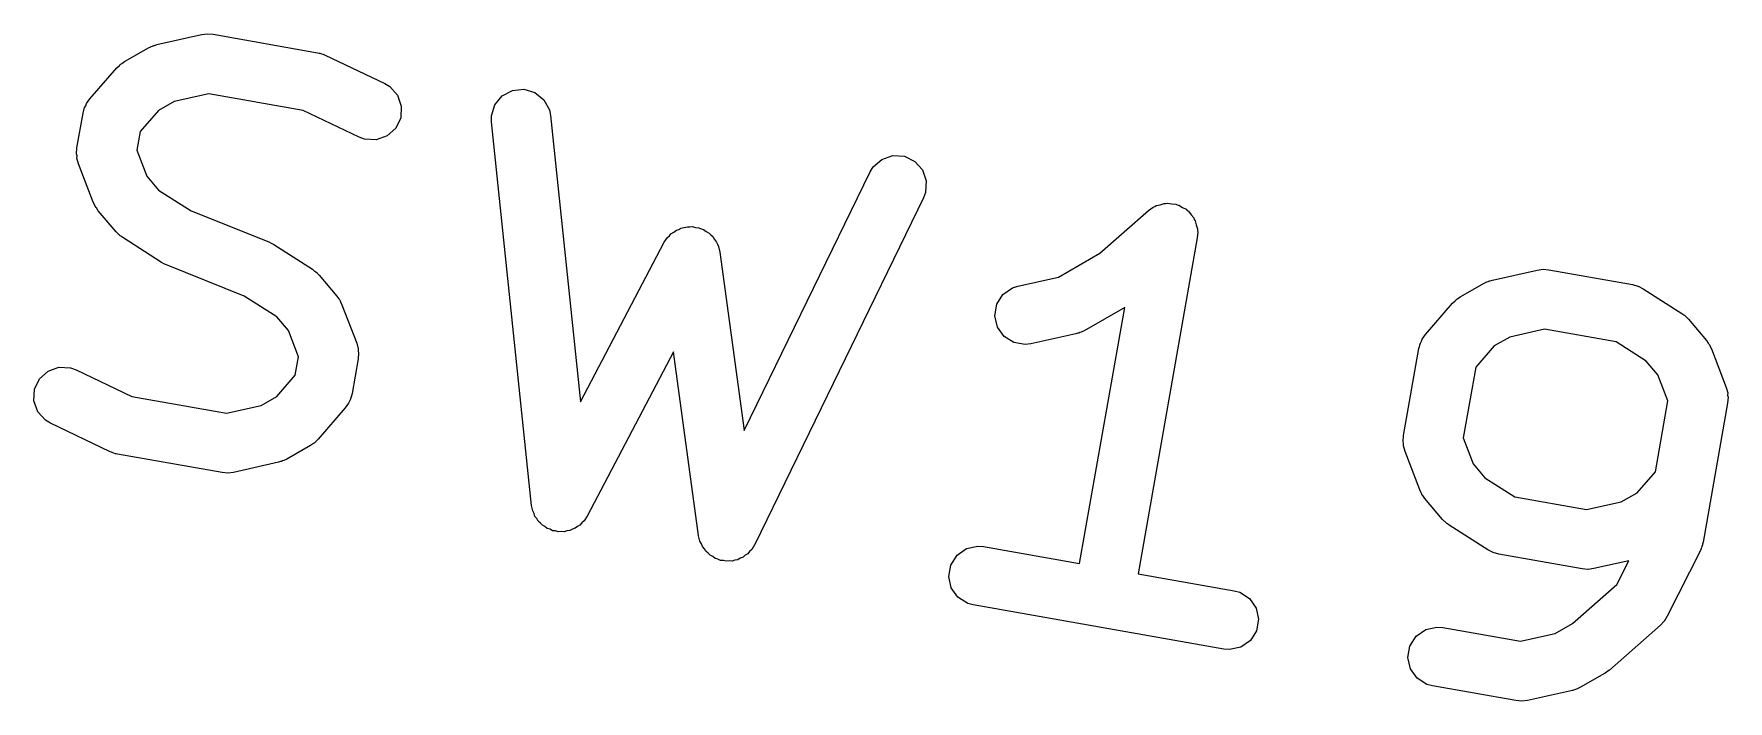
# Model space of a CAD drawing. Extents: x 2.5 to 13.9, y -9.4 to -3.9.
# Drawn here: x 5.1951 to 5.4235, y -6.836 to -6.746 of the extents above; entities that cross this region are included whole.
import ezdxf

# ---------------------------------------------------------------- set-up
doc = ezdxf.new("R2010")
doc.units = 0
doc.header["$MEASUREMENT"] = 0
doc.layers.add('BLACK', color=7, linetype='CONTINUOUS')

msp = doc.modelspace()

# ---------------------------------------------------------------- linework, layer by layer
at = {"layer": 'BLACK', "linetype": 'CONTINUOUS'}
for p, q in [((5.21166, -6.74749), (5.2177, -6.74614)), ((5.2177, -6.74614), (5.21848, -6.74604)), ((5.21848, -6.74604), (5.21849, -6.74604)), ((5.21849, -6.74604), (5.21849, -6.74604)), ((5.21849, -6.74604), (5.21927, -6.7461)), ((5.21927, -6.7461), (5.23334, -6.74858)), ((5.20732, -6.74977), (5.21055, -6.74792)), ((5.21055, -6.74792), (5.21084, -6.74779)), ((5.21084, -6.74779), (5.21092, -6.74773)), ((5.21092, -6.74773), (5.21109, -6.74768)), ((5.21109, -6.74768), (5.21126, -6.7476)), ((5.21126, -6.7476), (5.21136, -6.74759)), ((5.21136, -6.74759), (5.21166, -6.74749)), ((5.23334, -6.74858), (5.23355, -6.74864)), ((5.23355, -6.74864), (5.23363, -6.74864)), ((5.23363, -6.74864), (5.23386, -6.74873)), ((5.23386, -6.74873), (5.2341, -6.74879)), ((5.2341, -6.74879), (5.23417, -6.74884)), ((5.23417, -6.74884), (5.23437, -6.74891)), ((5.23437, -6.74891), (5.2424, -6.75274)), ((5.20265, -6.75481), (5.20629, -6.75062)), ((5.20629, -6.75062), (5.20662, -6.75031)), ((5.20662, -6.75031), (5.20668, -6.75022)), ((5.20668, -6.75022), (5.20678, -6.75016)), ((5.20678, -6.75016), (5.20686, -6.75008)), ((5.20686, -6.75008), (5.20695, -6.75003)), ((5.20695, -6.75003), (5.20732, -6.74977)), ((5.21867, -6.75412), (5.214, -6.75516)), ((5.23141, -6.75636), (5.21867, -6.75412)), ((5.2424, -6.75274), (5.24307, -6.75315)), ((5.24307, -6.75315), (5.24411, -6.75431)), ((5.25823, -6.7544), (5.2596, -6.75366)), ((5.2596, -6.75366), (5.26115, -6.7535)), ((5.26115, -6.7535), (5.26265, -6.75394)), ((5.26265, -6.75394), (5.26386, -6.75493)), ((5.20173, -6.75674), (5.20194, -6.75598)), ((5.20194, -6.75598), (5.2021, -6.75573)), ((5.2021, -6.75573), (5.20219, -6.75545)), ((5.20219, -6.75545), (5.20265, -6.75481)), ((5.21189, -6.75637), (5.20942, -6.75922)), ((5.214, -6.75516), (5.21189, -6.75637)), ((5.23895, -6.75996), (5.23141, -6.75636)), ((5.24411, -6.75431), (5.24463, -6.75578)), ((5.24463, -6.75578), (5.24455, -6.75734)), ((5.2568, -6.75711), (5.25725, -6.75562)), ((5.25725, -6.75562), (5.25823, -6.7544)), ((5.26386, -6.75493), (5.2646, -6.7563)), ((5.2646, -6.7563), (5.26476, -6.75707)), ((5.2009, -6.76143), (5.20173, -6.75674)), ((5.24388, -6.75875), (5.24272, -6.75979)), ((5.24455, -6.75734), (5.24388, -6.75875)), ((5.25681, -6.7579), (5.2568, -6.75711)), ((5.26219, -6.80962), (5.25681, -6.7579)), ((5.26476, -6.75707), (5.26878, -6.79565)), ((5.20942, -6.75922), (5.20897, -6.76173)), ((5.23969, -6.76023), (5.23895, -6.75996)), ((5.24125, -6.76031), (5.23969, -6.76023)), ((5.24272, -6.75979), (5.24125, -6.76031)), ((5.20084, -6.76221), (5.2009, -6.76143)), ((5.20091, -6.7625), (5.20084, -6.76221)), ((5.2009, -6.7628), (5.20091, -6.7625)), ((5.20111, -6.76355), (5.2009, -6.7628)), ((5.20897, -6.76173), (5.21032, -6.76524)), ((5.30824, -6.76399), (5.30941, -6.76296)), ((5.30941, -6.76296), (5.31089, -6.76245)), ((5.31089, -6.76245), (5.31245, -6.76254)), ((5.31245, -6.76254), (5.31385, -6.76323)), ((5.31385, -6.76323), (5.31488, -6.76439)), ((5.20309, -6.76874), (5.20111, -6.76355)), ((5.21032, -6.76524), (5.21189, -6.76711)), ((5.29086, -6.79954), (5.30783, -6.76466)), ((5.30783, -6.76466), (5.30824, -6.76399)), ((5.31488, -6.76439), (5.31539, -6.76587)), ((5.21189, -6.76711), (5.21628, -6.76991)), ((5.3153, -6.76743), (5.31503, -6.76816)), ((5.31539, -6.76587), (5.3153, -6.76743)), ((5.2033, -6.76915), (5.20309, -6.76874)), ((5.20333, -6.76924), (5.2033, -6.76915)), ((5.20339, -6.76934), (5.20333, -6.76924)), ((5.20344, -6.76944), (5.20339, -6.76934)), ((5.20352, -6.76952), (5.20344, -6.76944)), ((5.20377, -6.76989), (5.20352, -6.76952)), ((5.20617, -6.77273), (5.20377, -6.76989)), ((5.21628, -6.76991), (5.22677, -6.7741)), ((5.31503, -6.76816), (5.29228, -6.81492)), ((5.3388, -6.77563), (5.34537, -6.76986)), ((5.34537, -6.76986), (5.346, -6.7694)), ((5.346, -6.7694), (5.34622, -6.76933)), ((5.34622, -6.76933), (5.3464, -6.7692)), ((5.3464, -6.7692), (5.34695, -6.76908)), ((5.34695, -6.76908), (5.34748, -6.7689)), ((5.34748, -6.7689), (5.3477, -6.76891)), ((5.3477, -6.76891), (5.34792, -6.76886)), ((5.34792, -6.76886), (5.34848, -6.76896)), ((5.34848, -6.76896), (5.34904, -6.769)), ((5.34904, -6.769), (5.34924, -6.76909)), ((5.34924, -6.76909), (5.34946, -6.76913)), ((5.34946, -6.76913), (5.34993, -6.76944)), ((5.34993, -6.76944), (5.35044, -6.76968)), ((5.35044, -6.76968), (5.35059, -6.76985)), ((5.35059, -6.76985), (5.35078, -6.76997)), ((5.35078, -6.76997), (5.3511, -6.77043)), ((5.28137, -6.77279), (5.28172, -6.7725)), ((5.28172, -6.7725), (5.28204, -6.7724)), ((5.28204, -6.7724), (5.28232, -6.77223)), ((5.28232, -6.77223), (5.28277, -6.77217)), ((5.28277, -6.77217), (5.28321, -6.77204)), ((5.28321, -6.77204), (5.28354, -6.77207)), ((5.28354, -6.77207), (5.28387, -6.77202)), ((5.28387, -6.77202), (5.28431, -6.77214)), ((5.28431, -6.77214), (5.28476, -6.77218)), ((5.28476, -6.77218), (5.28506, -6.77233)), ((5.28506, -6.77233), (5.28538, -6.77242)), ((5.28538, -6.77242), (5.28574, -6.77269)), ((5.3511, -6.77043), (5.35147, -6.77086)), ((5.35147, -6.77086), (5.35154, -6.77107)), ((5.35154, -6.77107), (5.35167, -6.77125)), ((5.35167, -6.77125), (5.35179, -6.7718)), ((5.35179, -6.7718), (5.35197, -6.77233)), ((5.35197, -6.77233), (5.35196, -6.77256)), ((5.35196, -6.77256), (5.35201, -6.77277)), ((5.2064, -6.77295), (5.20617, -6.77273)), ((5.20646, -6.77303), (5.2064, -6.77295)), ((5.2066, -6.77315), (5.20646, -6.77303)), ((5.20674, -6.77328), (5.2066, -6.77315)), ((5.20683, -6.77332), (5.20674, -6.77328)), ((5.20707, -6.77352), (5.20683, -6.77332)), ((5.21229, -6.77686), (5.20707, -6.77352)), ((5.22677, -6.7741), (5.2271, -6.77427)), ((5.2271, -6.77427), (5.22744, -6.77445)), ((5.22744, -6.77445), (5.23265, -6.77778)), ((5.26878, -6.79565), (5.28009, -6.77415)), ((5.28009, -6.77415), (5.28052, -6.7735)), ((5.28052, -6.7735), (5.28077, -6.77328)), ((5.28077, -6.77328), (5.28098, -6.77302)), ((5.28098, -6.77302), (5.28137, -6.77279)), ((5.28574, -6.77269), (5.28614, -6.77291)), ((5.28614, -6.77291), (5.28636, -6.77316)), ((5.28636, -6.77316), (5.28662, -6.77336)), ((5.28662, -6.77336), (5.28685, -6.77376)), ((5.28685, -6.77376), (5.28714, -6.77411)), ((5.28714, -6.77411), (5.28724, -6.77442)), ((5.28724, -6.77442), (5.28741, -6.77471)), ((5.28741, -6.77471), (5.28759, -6.77548)), ((5.35195, -6.77356), (5.34396, -6.81886)), ((5.35201, -6.77277), (5.35195, -6.77356)), ((5.21262, -6.77703), (5.21229, -6.77686)), ((5.21296, -6.7772), (5.21262, -6.77703)), ((5.28759, -6.77548), (5.29086, -6.79954)), ((5.33322, -6.77883), (5.3388, -6.77563)), ((5.22345, -6.78139), (5.21296, -6.7772)), ((5.23265, -6.77778), (5.2329, -6.77798)), ((5.2329, -6.77798), (5.23299, -6.77803)), ((5.23299, -6.77803), (5.23312, -6.77815)), ((5.23312, -6.77815), (5.23327, -6.77827)), ((5.23327, -6.77827), (5.23333, -6.77835)), ((5.23333, -6.77835), (5.23355, -6.77857)), ((5.23355, -6.77857), (5.23595, -6.78141)), ((5.32777, -6.78005), (5.33322, -6.77883)), ((5.39117, -6.77943), (5.39134, -6.77935)), ((5.39134, -6.77935), (5.39144, -6.77934)), ((5.39144, -6.77934), (5.39174, -6.77924)), ((5.39174, -6.77924), (5.39778, -6.77789)), ((5.39778, -6.77789), (5.39856, -6.77779)), ((5.39856, -6.77779), (5.39857, -6.77779)), ((5.39857, -6.77779), (5.39857, -6.77779)), ((5.39857, -6.77779), (5.39935, -6.77785)), ((5.39935, -6.77785), (5.41061, -6.77984)), ((5.22783, -6.7842), (5.22345, -6.78139)), ((5.23595, -6.78141), (5.23621, -6.78179)), ((5.32492, -6.78251), (5.32575, -6.78119)), ((5.32575, -6.78119), (5.32703, -6.7803)), ((5.32703, -6.7803), (5.32777, -6.78005)), ((5.38703, -6.78179), (5.3874, -6.78152)), ((5.3874, -6.78152), (5.39063, -6.77967)), ((5.39063, -6.77967), (5.39091, -6.77954)), ((5.39091, -6.77954), (5.391, -6.77949)), ((5.391, -6.77949), (5.39117, -6.77943)), ((5.41061, -6.77984), (5.41136, -6.78005)), ((5.41136, -6.78005), (5.41136, -6.78005)), ((5.41136, -6.78005), (5.41137, -6.78005)), ((5.41137, -6.78005), (5.41207, -6.78041)), ((5.41207, -6.78041), (5.41728, -6.78374)), ((5.23621, -6.78179), (5.23628, -6.78186)), ((5.23628, -6.78186), (5.23633, -6.78196)), ((5.23633, -6.78196), (5.2364, -6.78206)), ((5.2364, -6.78206), (5.23643, -6.78216)), ((5.23643, -6.78216), (5.23663, -6.78256)), ((5.23663, -6.78256), (5.23862, -6.78775)), ((5.32465, -6.78405), (5.32492, -6.78251)), ((5.33608, -6.81747), (5.34217, -6.78292)), ((5.34217, -6.78292), (5.33668, -6.78607)), ((5.38273, -6.78656), (5.38637, -6.78237)), ((5.38637, -6.78237), (5.3867, -6.78206)), ((5.3867, -6.78206), (5.38676, -6.78198)), ((5.38676, -6.78198), (5.38685, -6.78191)), ((5.38685, -6.78191), (5.38694, -6.78183)), ((5.38694, -6.78183), (5.38703, -6.78179)), ((5.41728, -6.78374), (5.41753, -6.78394)), ((5.41753, -6.78394), (5.41762, -6.78399)), ((5.22941, -6.78606), (5.22783, -6.7842)), ((5.23075, -6.78958), (5.22941, -6.78606)), ((5.32499, -6.78557), (5.32465, -6.78405)), ((5.32589, -6.78685), (5.32499, -6.78557)), ((5.33631, -6.78626), (5.33613, -6.78632)), ((5.33639, -6.7862), (5.33631, -6.78626)), ((5.33668, -6.78607), (5.33639, -6.7862)), ((5.39875, -6.78587), (5.39408, -6.78692)), ((5.40843, -6.78758), (5.39875, -6.78587)), ((5.41762, -6.78399), (5.41775, -6.78411)), ((5.41775, -6.78411), (5.4179, -6.78423)), ((5.4179, -6.78423), (5.41796, -6.78431)), ((5.41796, -6.78431), (5.41818, -6.78453)), ((5.41818, -6.78453), (5.42058, -6.78737)), ((5.23862, -6.78775), (5.23883, -6.7885)), ((5.23883, -6.7885), (5.23882, -6.7888)), ((5.3272, -6.78768), (5.32589, -6.78685)), ((5.32874, -6.78795), (5.3272, -6.78768)), ((5.32952, -6.78786), (5.32874, -6.78795)), ((5.33556, -6.7865), (5.32952, -6.78786)), ((5.33586, -6.78641), (5.33556, -6.7865)), ((5.33596, -6.78639), (5.33586, -6.78641)), ((5.33613, -6.78632), (5.33596, -6.78639)), ((5.37974, -6.80022), (5.38181, -6.78849)), ((5.38181, -6.78849), (5.38202, -6.78774)), ((5.38202, -6.78774), (5.38218, -6.78749)), ((5.38218, -6.78749), (5.38227, -6.7872)), ((5.38227, -6.7872), (5.38273, -6.78656)), ((5.39196, -6.78813), (5.38949, -6.79097)), ((5.39408, -6.78692), (5.39196, -6.78813)), ((5.41246, -6.79016), (5.40843, -6.78758)), ((5.42058, -6.78737), (5.42084, -6.78775)), ((5.42084, -6.78775), (5.42091, -6.78782)), ((5.42091, -6.78782), (5.42096, -6.78792)), ((5.42096, -6.78792), (5.42103, -6.78802)), ((5.42103, -6.78802), (5.42106, -6.78812)), ((5.42106, -6.78812), (5.42126, -6.78852)), ((5.42126, -6.78852), (5.42325, -6.79371)), ((5.23031, -6.79208), (5.23075, -6.78958)), ((5.23882, -6.78987), (5.238, -6.79456)), ((5.23882, -6.7888), (5.23888, -6.78909)), ((5.23888, -6.78909), (5.23882, -6.78987)), ((5.28135, -6.78894), (5.26971, -6.81106)), ((5.28472, -6.81371), (5.28135, -6.78894)), ((5.41403, -6.79202), (5.41246, -6.79016)), ((5.19518, -6.79396), (5.19585, -6.79256)), ((5.19585, -6.79256), (5.19701, -6.79151)), ((5.19701, -6.79151), (5.19848, -6.79099)), ((5.19848, -6.79099), (5.20004, -6.79107)), ((5.20004, -6.79107), (5.20078, -6.79134)), ((5.20078, -6.79134), (5.20831, -6.79494)), ((5.22784, -6.79493), (5.23031, -6.79208)), ((5.38949, -6.79097), (5.38781, -6.80051)), ((5.41538, -6.79554), (5.41403, -6.79202)), ((5.19509, -6.79552), (5.19518, -6.79396)), ((5.20831, -6.79494), (5.22106, -6.79719)), ((5.22573, -6.79614), (5.22784, -6.79493)), ((5.23779, -6.79532), (5.23763, -6.79557)), ((5.238, -6.79456), (5.23779, -6.79532)), ((5.42325, -6.79371), (5.42346, -6.79447)), ((5.42346, -6.79447), (5.42345, -6.79476)), ((5.42345, -6.79476), (5.42351, -6.79505)), ((5.42351, -6.79505), (5.42345, -6.79583)), ((5.19562, -6.79699), (5.19509, -6.79552)), ((5.19666, -6.79815), (5.19562, -6.79699)), ((5.22106, -6.79719), (5.22573, -6.79614)), ((5.23708, -6.79649), (5.23344, -6.80068)), ((5.23753, -6.79585), (5.23708, -6.79649)), ((5.23763, -6.79557), (5.23753, -6.79585)), ((5.4137, -6.80508), (5.41538, -6.79554)), ((5.42345, -6.79583), (5.42014, -6.81459)), ((5.19733, -6.79856), (5.19666, -6.79815)), ((5.20536, -6.80239), (5.19733, -6.79856)), ((5.23241, -6.80153), (5.22918, -6.80338)), ((5.23278, -6.80127), (5.23241, -6.80153)), ((5.23287, -6.80122), (5.23278, -6.80127)), ((5.23295, -6.80115), (5.23287, -6.80122)), ((5.23305, -6.80108), (5.23295, -6.80115)), ((5.23311, -6.801), (5.23305, -6.80108)), ((5.23344, -6.80068), (5.23311, -6.801)), ((5.37968, -6.801), (5.37974, -6.80022)), ((5.37975, -6.80129), (5.37968, -6.801)), ((5.37974, -6.80159), (5.37975, -6.80129)), ((5.37995, -6.80234), (5.37974, -6.80159)), ((5.38781, -6.80051), (5.38916, -6.80403)), ((5.20556, -6.80247), (5.20536, -6.80239)), ((5.20563, -6.80251), (5.20556, -6.80247)), ((5.20587, -6.80258), (5.20563, -6.80251)), ((5.2061, -6.80266), (5.20587, -6.80258)), ((5.20618, -6.80266), (5.2061, -6.80266)), ((5.20639, -6.80272), (5.20618, -6.80266)), ((5.22046, -6.8052), (5.20639, -6.80272)), ((5.22806, -6.80381), (5.22202, -6.80517)), ((5.22836, -6.80372), (5.22806, -6.80381)), ((5.22846, -6.8037), (5.22836, -6.80372)), ((5.22863, -6.80363), (5.22846, -6.8037)), ((5.22881, -6.80357), (5.22863, -6.80363)), ((5.22889, -6.80351), (5.22881, -6.80357)), ((5.22918, -6.80338), (5.22889, -6.80351)), ((5.38193, -6.80753), (5.37995, -6.80234)), ((5.38916, -6.80403), (5.39073, -6.80589)), ((5.22124, -6.80526), (5.22046, -6.8052)), ((5.22125, -6.80526), (5.22124, -6.80526)), ((5.22124, -6.80526), (5.22124, -6.80526)), ((5.22202, -6.80517), (5.22125, -6.80526)), ((5.39073, -6.80589), (5.39476, -6.80847)), ((5.41123, -6.80792), (5.4137, -6.80508)), ((5.38214, -6.80793), (5.38193, -6.80753)), ((5.38217, -6.80803), (5.38214, -6.80793)), ((5.38223, -6.80813), (5.38217, -6.80803)), ((5.38228, -6.80823), (5.38223, -6.80813)), ((5.38235, -6.8083), (5.38228, -6.80823)), ((5.38261, -6.80868), (5.38235, -6.8083)), ((5.38501, -6.81152), (5.38261, -6.80868)), ((5.39476, -6.80847), (5.40444, -6.81018)), ((5.40911, -6.80913), (5.41123, -6.80792)), ((5.26235, -6.81038), (5.26219, -6.80962)), ((5.26219, -6.80962), (5.26219, -6.80962)), ((5.26219, -6.80962), (5.26219, -6.80962)), ((5.26219, -6.80962), (5.26219, -6.80962)), ((5.26254, -6.81073), (5.26235, -6.81038)), ((5.26265, -6.81111), (5.26254, -6.81073)), ((5.26291, -6.81141), (5.26265, -6.81111)), ((5.26971, -6.81107), (5.26928, -6.81172)), ((5.26971, -6.81106), (5.26971, -6.81107)), ((5.26971, -6.81107), (5.26971, -6.81107)), ((5.26971, -6.81107), (5.26971, -6.81107)), ((5.40444, -6.81018), (5.40911, -6.80913)), ((5.26309, -6.81176), (5.26291, -6.81141)), ((5.2634, -6.81201), (5.26309, -6.81176)), ((5.26365, -6.81231), (5.2634, -6.81201)), ((5.264, -6.81249), (5.26365, -6.81231)), ((5.2643, -6.81274), (5.264, -6.81249)), ((5.26468, -6.81285), (5.2643, -6.81274)), ((5.26503, -6.81304), (5.26468, -6.81285)), ((5.26542, -6.81307), (5.26503, -6.81304)), ((5.2658, -6.81318), (5.26542, -6.81307)), ((5.26619, -6.81314), (5.2658, -6.81318)), ((5.26659, -6.81318), (5.26619, -6.81314)), ((5.26696, -6.81306), (5.26659, -6.81318)), ((5.26735, -6.81302), (5.26696, -6.81306)), ((5.2677, -6.81283), (5.26735, -6.81302)), ((5.26808, -6.81272), (5.2677, -6.81283)), ((5.26838, -6.81247), (5.26808, -6.81272)), ((5.26872, -6.81228), (5.26838, -6.81247)), ((5.26897, -6.81197), (5.26872, -6.81228)), ((5.26928, -6.81172), (5.26897, -6.81197)), ((5.38524, -6.81174), (5.38501, -6.81152)), ((5.3853, -6.81182), (5.38524, -6.81174)), ((5.38544, -6.81194), (5.3853, -6.81182)), ((5.38557, -6.81206), (5.38544, -6.81194)), ((5.38566, -6.81211), (5.38557, -6.81206)), ((5.38591, -6.81231), (5.38566, -6.81211)), ((5.39113, -6.81564), (5.38591, -6.81231)), ((5.28472, -6.81372), (5.28472, -6.81371)), ((5.28472, -6.81371), (5.28472, -6.81371)), ((5.28472, -6.81371), (5.28472, -6.81371)), ((5.2849, -6.81447), (5.28472, -6.81372)), ((5.2851, -6.81482), (5.2849, -6.81447)), ((5.28523, -6.81519), (5.2851, -6.81482)), ((5.28549, -6.81548), (5.28523, -6.81519)), ((5.28568, -6.81582), (5.28549, -6.81548)), ((5.286, -6.81606), (5.28568, -6.81582)), ((5.29157, -6.81585), (5.29133, -6.81617)), ((5.29187, -6.81559), (5.29157, -6.81585)), ((5.29227, -6.81493), (5.29187, -6.81559)), ((5.29228, -6.81492), (5.29227, -6.81492)), ((5.29227, -6.81492), (5.29227, -6.81493)), ((5.29228, -6.81492), (5.29228, -6.81492)), ((5.31956, -6.81636), (5.32083, -6.81546)), ((5.32083, -6.81546), (5.32236, -6.81513)), ((5.32236, -6.81513), (5.32314, -6.81519)), ((5.32314, -6.81519), (5.33608, -6.81747)), ((5.39182, -6.816), (5.39113, -6.81564)), ((5.41978, -6.8157), (5.41531, -6.82458)), ((5.41988, -6.81543), (5.41978, -6.8157)), ((5.41993, -6.81535), (5.41988, -6.81543)), ((5.41999, -6.81515), (5.41993, -6.81535)), ((5.42006, -6.81496), (5.41999, -6.81515)), ((5.42007, -6.81487), (5.42006, -6.81496)), ((5.42014, -6.81459), (5.42007, -6.81487)), ((5.28626, -6.81636), (5.286, -6.81606)), ((5.28661, -6.81653), (5.28626, -6.81636)), ((5.28693, -6.81677), (5.28661, -6.81653)), ((5.28731, -6.81687), (5.28693, -6.81677)), ((5.28767, -6.81704), (5.28731, -6.81687)), ((5.28806, -6.81706), (5.28767, -6.81704)), ((5.28844, -6.81716), (5.28806, -6.81706)), ((5.28883, -6.81711), (5.28844, -6.81716)), ((5.28922, -6.81713), (5.28883, -6.81711)), ((5.28959, -6.81701), (5.28922, -6.81713)), ((5.28998, -6.81695), (5.28959, -6.81701)), ((5.29032, -6.81675), (5.28998, -6.81695)), ((5.2907, -6.81662), (5.29032, -6.81675)), ((5.29099, -6.81636), (5.2907, -6.81662)), ((5.29133, -6.81617), (5.29099, -6.81636)), ((5.31845, -6.81921), (5.31872, -6.81768)), ((5.31872, -6.81768), (5.31956, -6.81636)), ((5.39183, -6.816), (5.39182, -6.816)), ((5.39259, -6.81621), (5.39183, -6.816)), ((5.39183, -6.816), (5.39183, -6.816)), ((5.40384, -6.8182), (5.39259, -6.81621)), ((5.40462, -6.81826), (5.40384, -6.8182)), ((5.40541, -6.81816), (5.40463, -6.81826)), ((5.41011, -6.81711), (5.40541, -6.81816)), ((5.40851, -6.82029), (5.41011, -6.81711)), ((5.31878, -6.82074), (5.31845, -6.81921)), ((5.34396, -6.81886), (5.3569, -6.82114)), ((5.40253, -6.82555), (5.40851, -6.82029)), ((5.40463, -6.81826), (5.40462, -6.81826)), ((5.40463, -6.81826), (5.40463, -6.81826)), ((5.31968, -6.82201), (5.31878, -6.82074)), ((5.32099, -6.82285), (5.31968, -6.82201)), ((5.3569, -6.82114), (5.35766, -6.82135)), ((5.35766, -6.82135), (5.35898, -6.82219)), ((5.35898, -6.82219), (5.35987, -6.82347)), ((5.32175, -6.82306), (5.32099, -6.82285)), ((5.35551, -6.82902), (5.32175, -6.82306)), ((5.35987, -6.82347), (5.36021, -6.82499)), ((5.36021, -6.82499), (5.35994, -6.82653)), ((5.41531, -6.82458), (5.41493, -6.82518)), ((5.35994, -6.82653), (5.3591, -6.82784)), ((5.38062, -6.82859), (5.38146, -6.82727)), ((5.38146, -6.82727), (5.38274, -6.82638)), ((5.38274, -6.82638), (5.38426, -6.82604)), ((5.38426, -6.82604), (5.38504, -6.8261)), ((5.38504, -6.8261), (5.39551, -6.82795)), ((5.39551, -6.82795), (5.40018, -6.8269)), ((5.40018, -6.8269), (5.40253, -6.82555)), ((5.41438, -6.82578), (5.40751, -6.83183)), ((5.41487, -6.82526), (5.41438, -6.82578)), ((5.41489, -6.82524), (5.41487, -6.82526)), ((5.4149, -6.82523), (5.41489, -6.82524)), ((5.41491, -6.82521), (5.4149, -6.82523)), ((5.41493, -6.82518), (5.41491, -6.82521)), ((5.3563, -6.82908), (5.35551, -6.82902)), ((5.35782, -6.82874), (5.3563, -6.82908)), ((5.3591, -6.82784), (5.35782, -6.82874)), ((5.38035, -6.83013), (5.38062, -6.82859)), ((5.38069, -6.83165), (5.38035, -6.83013)), ((5.38158, -6.83293), (5.38069, -6.83165)), ((5.4075, -6.83184), (5.40718, -6.83206)), ((5.40751, -6.83183), (5.4075, -6.83183)), ((5.4075, -6.83183), (5.4075, -6.83184)), ((5.3829, -6.83377), (5.38158, -6.83293)), ((5.38365, -6.83398), (5.3829, -6.83377)), ((5.39491, -6.83596), (5.38365, -6.83398)), ((5.40363, -6.83414), (5.40334, -6.83427)), ((5.40686, -6.83229), (5.40363, -6.83414)), ((5.40687, -6.83229), (5.40686, -6.83229)), ((5.40688, -6.83228), (5.40687, -6.83229)), ((5.40718, -6.83206), (5.40688, -6.83228)), ((5.39569, -6.83602), (5.39491, -6.83596)), ((5.3957, -6.83602), (5.39569, -6.83602)), ((5.39569, -6.83602), (5.39569, -6.83602)), ((5.39648, -6.83593), (5.3957, -6.83602)), ((5.40252, -6.83458), (5.39648, -6.83593)), ((5.40282, -6.83448), (5.40252, -6.83458)), ((5.40292, -6.83446), (5.40282, -6.83448)), ((5.40309, -6.83439), (5.40292, -6.83446)), ((5.40326, -6.83433), (5.40309, -6.83439)), ((5.40334, -6.83427), (5.40326, -6.83433))]:
    msp.add_line(p, q, dxfattribs=at)

doc.saveas('drawing.dxf')
